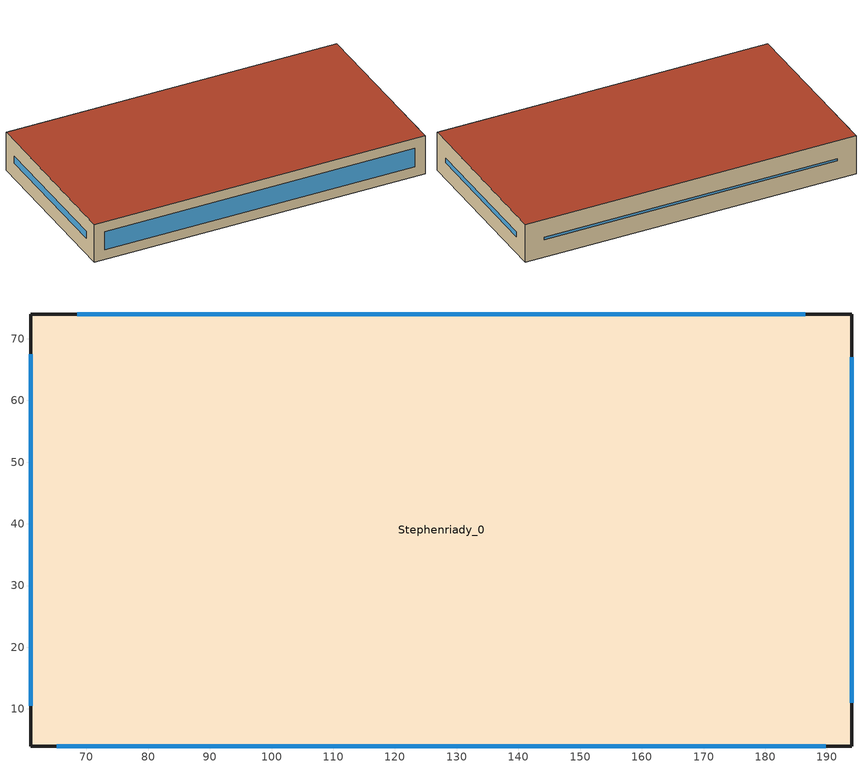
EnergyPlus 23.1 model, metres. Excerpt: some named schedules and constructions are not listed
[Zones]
Stephenriady_0
 floor ground (Stephenriady_0:f4UnderGroundSlabCF): 61,4 61,74 194,74 194,4 z0
 wall outside (90.1-2019 Nonresidential CZ 0 Exterior Wall (Mass)): 61,4 194,4 194,74 61,74 61,4 z0:16
 window (90.1-2019 Nonresidential CZ 0 Glazing (Operable)): 65.16,4 189.84,4 z4.16:11.84; 194,11 194,67 z7:9; 186.45,74 68.55,74 z7.55:8.45; 61,67.47 61,10.53 z6.53:9.47
 roof outside (90.1-2019 Nonresidential CZ 0 Exterior Roof (Mass)): 61,4 194,4 194,74 61,74 z16
[Schedule:Day:Hourly]
d9ea127a-ea3e-44f9-b4f6-f443588a29fb: Fraction, 0, 0, 0, 0, 0, 0, 0, 0, 0, 0, 0, 0, 0, 0, 0, 0, 0, 0, 0, 0, 0, 0, 0, 0
696c6453-7aa5-45b7-9c1b-07a8883c69a7: Fraction, 1, 1, 1, 1, 1, 1, 1, 1, 1, 1, 0, 0, 0, 0, 0, 0, 0, 0, 0, 1, 1, 1, 1, 1
f3bab3e8-b4d5-43f8-b89a-b1bb5388ebc9: Fraction, 1, 1, 1, 1, 1, 1, 1, 1, 0, 0, 0, 1, 1, 1, 1, 1, 1, 1, 0, 0, 0, 0, 0, 0
b4a4a785-928c-444b-aa64-d195bd1b5a71: Fraction, 0, 0, 0, 0, 0, 0, 0, 0, 0, 1, 1, 1, 1, 1, 1, 1, 0, 0, 0, 0, 0, 0, 0, 0
ad723647-061d-4dcb-886a-ff31835a1b2d: Fraction, 0, 0, 0, 0, 0, 0, 0, 0, 1, 1, 1, 1, 1, 1, 1, 1, 1, 0, 0, 0, 0, 0, 0, 0
03a82418-1c8c-47e1-85db-501fe14c49fa: Fraction, 0, 0, 0, 0, 0, 0, 0, 0, 0, 1, 1, 1, 1, 1, 1, 1, 1, 1, 1, 1, 1, 0, 0, 0
a7cf2833-6c63-44d7-a590-dc988118e826: Fraction, 0, 0, 0, 0, 0, 0, 0, 0, 0, 1, 1, 1, 1, 1, 1, 1, 1, 1, 1, 0, 0, 0, 0, 0
ed26f8fc-6289-4cdc-a472-4f993771a555: Fraction, 0, 0, 0, 0, 0, 1, 1, 1, 0, 0, 0, 1, 1, 1, 1, 1, 0, 0, 0, 0, 0, 0, 0, 0
3c6da397-be6a-4925-97f7-4dbd24e730d3: Fraction, 0, 0, 0, 0, 0, 0, 0, 0, 0, 1, 1, 1, 1, 1, 1, 1, 1, 1, 0, 0, 0, 0, 0, 0
fce3dd9c-8fed-4f52-a020-568ca0fd847b: Fraction, 1, 1, 1, 1, 1, 1, 1, 1, 1, 0, 0, 0, 0, 0, 0, 0, 0, 0, 1, 1, 1, 1, 1, 1
424b55fa-9552-47e3-8781-2fcba1050945: Fraction, 1, 1, 1, 1, 1, 1, 1, 1, 0, 0, 0, 1, 1, 1, 1, 0, 0, 0, 1, 1, 1, 1, 1, 1
6621d27a-86ec-41d5-9cb3-f462cf29c228: Fraction, 1, 1, 1, 1, 1, 1, 1, 1, 0, 0, 1, 1, 1, 1, 1, 1, 1, 0, 0, 0, 0, 0, 0, 1
b21b4b29-5696-4590-9822-3bbec33bab75: Fraction, 1, 1, 1, 1, 1, 1, 1, 1, 1, 0, 0, 0, 0, 0, 0, 0, 0, 0, 0, 1, 1, 1, 1, 1
534d0a5c-fc37-4287-a90a-67ed5ec0f43e: Fraction, 1, 1, 1, 1, 1, 1, 1, 0, 0, 0, 1, 1, 1, 1, 1, 1, 1, 0, 0, 0, 0, 0, 0, 0
5dc5e610-275f-496e-8004-b501d6e88dab: Fraction, 0, 1, 1, 1, 1, 1, 1, 1, 0, 0, 1, 0, 1, 1, 1, 0, 0, 0, 0, 0, 0, 0, 0, 1
8c51f081-a960-4c3e-ac5c-66eb29798a32: Fraction, 1, 1, 1, 1, 1, 1, 1, 1, 0, 0, 0, 1, 1, 1, 0, 0, 0, 1, 1, 1, 1, 1, 1, 1
aef6eb67-9aa6-4f4a-a3be-96ccfb310c91: Fraction, 1, 1, 1, 1, 1, 1, 1, 1, 1, 0, 0, 0, 0, 0, 0, 0, 0, 0, 0, 0, 0, 1, 1, 1
e83bf1e1-7969-47f4-9675-2800d7f44f62: Fraction, 1, 1, 1, 1, 1, 1, 1, 1, 0, 0, 1, 1, 1, 1, 1, 1, 1, 1, 0, 0, 0, 0, 1, 1
b4463c4c-3838-4a66-b633-40a522b86fc5: Fraction, 1, 1, 1, 1, 1, 1, 1, 1, 0, 0, 1, 0, 0, 0, 1, 1, 1, 1, 1, 1, 1, 1, 1, 1
9dcf6afe-cc0a-4f91-a059-82e8656e8e6c: Fraction, 1, 1, 1, 1, 1, 1, 1, 1, 0, 0, 0, 0, 0, 0, 0, 0, 0, 1, 1, 1, 1, 1, 1, 1
fb760094-becf-4dcf-924c-4fee3785b0b3: Fraction, 1, 1, 1, 1, 1, 1, 1, 1, 0, 0, 0, 1, 1, 0, 0, 0, 0, 0, 0, 0, 1, 1, 1, 1
efa658c4-98b6-441a-a308-5dee885bbf1e: Fraction, 1, 1, 1, 1, 1, 1, 1, 1, 0, 0, 1, 1, 1, 1, 0, 0, 1, 0, 0, 0, 0, 1, 1, 1
36d83a13-959b-44c4-b217-548114a7a5ae: Fraction, 1, 1, 1, 1, 1, 1, 1, 1, 1, 0, 1, 1, 1, 1, 1, 1, 1, 0, 0, 0, 0, 0, 1, 1
15e0499e-bef3-4929-91a6-d67ed0c7067e: Fraction, 1, 1, 1, 1, 1, 1, 1, 1, 0, 0, 1, 1, 1, 0, 1, 1, 0, 0, 1, 1, 1, 1, 1, 1
827af728-5095-4160-8c2b-719f2cd0ad21: Fraction, 1, 1, 1, 1, 1, 1, 1, 1, 1, 0, 0, 0, 0, 1, 0, 0, 0, 0, 0, 0, 0, 1, 1, 1
093613da-b16b-4699-a613-c9fd360ca8ad: Fraction, 1, 1, 1, 1, 1, 1, 1, 1, 0, 0, 0, 1, 1, 1, 1, 0, 0, 0, 0, 0, 0, 0, 0, 0
36fed26a-ec52-436f-ad40-10f885c7b49e: Fraction, 0, 1, 1, 1, 1, 1, 1, 0, 0, 0, 1, 1, 1, 1, 0, 0, 0, 0, 0, 0, 1, 1, 1, 0
42834bf7-9f96-446e-a39d-68222e7379a2: Fraction, 0, 0, 0, 0, 0, 0, 0, 0, 0, 0, 0, 1, 1, 0, 0, 1, 0, 0, 0, 0, 0, 0, 0, 0
5ee11cd8-4d87-480a-bb9f-0dbc839e39fc: Fraction, 0, 0, 0, 0, 0, 0, 0, 0, 0, 0, 0, 1, 1, 1, 1, 0, 0, 0, 0, 0, 0, 0, 0, 0
73654896-abe3-43e8-a62d-bc9b0506f2f3: Fraction, 0, 0, 0, 0, 0, 0, 0, 0, 0, 0, 0, 1, 0, 0, 0, 0, 0, 0, 0, 0, 0, 0, 0, 0
d24b454f-a2b6-45a0-9692-da2e4eb627e7: Fraction, 0, 0, 0, 0, 1, 0, 0, 0, 0, 0, 0, 1, 1, 1, 0, 0, 0, 0, 0, 0, 0, 0, 0, 0
f6ac9ea8-b80b-49c1-9734-2d4fe293c28c: Fraction, 0, 0, 0, 0, 1, 0, 0, 0, 0, 0, 0, 1, 1, 1, 0, 1, 1, 1, 0, 0, 1, 1, 1, 1
eacb8642-be93-4b07-b93f-4079a2c980f0: Fraction, 1, 1, 1, 1, 1, 1, 1, 1, 1, 1, 1, 1, 1, 1, 1, 1, 1, 1, 1, 1, 1, 1, 1, 1
27e2a48a-81d4-4cb2-9cce-9de5ee6e2356: Fraction, 1, 1, 1, 0, 1, 1, 1, 1, 0, 1, 1, 1, 1, 1, 1, 1, 1, 1, 1, 1, 1, 1, 1, 1
b75bfc5c-c7dd-4c38-b646-92b071925523: Fraction, 1, 1, 1, 1, 1, 1, 1, 1, 1, 0, 0, 0, 1, 1, 0, 0, 1, 1, 1, 1, 1, 1, 1, 1
49dba4f3-893d-4d5f-89d1-ae821097a8a9: Fraction, 1, 1, 1, 1, 1, 1, 1, 1, 1, 0, 0, 1, 1, 0, 1, 0, 1, 1, 0, 1, 0, 0, 1, 0
984a764a-ea44-4467-b70a-de5a3d703a3b: Fraction, 0, 1, 1, 1, 1, 1, 1, 1, 1, 1, 1, 1, 1, 0, 0, 0, 0, 0, 0, 0, 1, 1, 1, 1
a362efd5-8cad-4457-90b7-18f557288e5a: Fraction, 1, 1, 1, 1, 1, 1, 1, 1, 1, 1, 1, 1, 0, 0, 0, 0, 0, 0, 0, 1, 1, 1, 1, 1
48b5ef35-86a1-45ea-980f-7f5c45f7b4bf: Fraction, 1, 1, 1, 1, 1, 1, 1, 1, 1, 1, 1, 1, 1, 1, 0, 1, 1, 1, 0, 1, 1, 1, 1, 1
a998e340-c2eb-4fef-84cd-d69275251f47: Fraction, 1, 1, 1, 1, 1, 1, 1, 1, 1, 0, 0, 0, 0, 0, 0, 0, 0, 0, 0, 0, 1, 1, 1, 1
d75f4220-a33e-4ae0-ac9a-69baf9d72ea9: Fraction, 1, 1, 1, 1, 1, 1, 1, 1, 0, 0, 0, 0, 1, 1, 1, 1, 0, 0, 0, 0, 0, 0, 1, 0
d518f9ff-8a64-4d3f-94cf-1fa08b113b1b: Fraction, 1, 1, 1, 1, 1, 1, 1, 1, 1, 1, 0, 1, 1, 1, 1, 0, 0, 0, 0, 0, 1, 1, 1, 0
1b87af8c-de02-4c54-a897-45048b3504a6: Fraction, 1, 1, 1, 1, 1, 1, 1, 1, 1, 0, 0, 0, 0, 1, 1, 1, 1, 1, 1, 1, 1, 1, 1, 1
6c4d806d-1802-46db-b1a0-df42c5ee4145: Fraction, 1, 1, 1, 1, 1, 1, 1, 1, 1, 1, 0, 0, 0, 0, 0, 0, 0, 1, 0, 1, 1, 1, 1, 1
4c6fda74-7798-4026-9880-ea0e520f05a8: Fraction, 1, 1, 1, 1, 1, 1, 1, 1, 0, 0, 0, 0, 0, 0, 0, 0, 0, 0, 0, 1, 1, 1, 1, 1
4f790557-857e-48f6-b38c-c31edcf2ccb8: Fraction, 1, 1, 1, 1, 1, 1, 1, 1, 0, 0, 0, 0, 1, 0, 1, 0, 1, 1, 1, 1, 0, 1, 1, 1
f333a72b-daca-4791-92a9-f9c680f5b020: Fraction, 1, 1, 1, 1, 1, 1, 1, 1, 0, 0, 0, 0, 1, 0, 0, 0, 0, 0, 0, 0, 0, 1, 1, 1
3f398c88-883e-4693-8551-cf0d9b11b60f: Fraction, 1, 1, 1, 1, 1, 1, 1, 1, 0, 0, 0, 1, 0, 1, 1, 0, 0, 0, 0, 0, 0, 0, 0, 1
051b4362-852a-43a5-96a0-d58750fbfd57: Fraction, 1, 1, 0, 0, 1, 1, 0, 1, 0, 0, 0, 0, 1, 0, 0, 0, 0, 0, 0, 0, 0, 0, 0, 0
4376b4f8-41be-4a66-b365-ea454b95ca54: Fraction, 0, 0, 1, 0, 0, 0, 1, 0, 0, 0, 0, 0, 0, 1, 1, 0, 0, 0, 0, 0, 0, 0, 0, 0
4c4516bb-2f73-4427-99a5-85bd33de5884: Fraction, 0, 0, 0, 0, 0, 0, 0, 0, 0, 0, 0, 1, 1, 1, 1, 1, 0, 0, 0, 0, 0, 0, 1, 0
68805218-1439-4ac5-9c3e-6fdd143722f3: Fraction, 1, 1, 0, 0, 1, 0, 0, 1, 0, 0, 0, 1, 1, 1, 1, 0, 0, 0, 0, 0, 0, 0, 0, 0
2fb7182b-3a97-487e-b42b-d617e4477acf: Fraction, 0, 1, 0, 1, 1, 1, 1, 1, 0, 0, 0, 1, 1, 1, 1, 1, 0, 0, 0, 0, 0, 0, 0, 0
459e8452-2bb6-41b3-8199-2527ecc89f56: Fraction, 0, 1, 1, 1, 1, 1, 1, 1, 0, 0, 0, 0, 1, 1, 1, 1, 0, 0, 0, 0, 0, 0, 0, 0
e80a2ddc-a2b9-48a5-8777-060c4169f426: Fraction, 0, 0, 0, 1, 1, 0, 0, 1, 0, 0, 0, 1, 1, 1, 1, 1, 0, 0, 0, 0, 0, 0, 0, 0
dfcdc4c5-3c6c-4429-9515-13300c237f14: Fraction, 0, 1, 1, 1, 1, 0, 0, 1, 0, 0, 0, 0, 0, 0, 0, 0, 0, 0, 0, 0, 0, 0, 1, 1
75340bbe-f878-43c2-a6a6-d5e38dfb19e8: Fraction, 0, 0, 0, 0, 0, 0, 0, 0, 1, 1, 1, 1, 1, 1, 1, 1, 1, 1, 1, 1, 1, 1, 1, 1
54739582-b748-402f-ac66-482ed24f3d6f: Fraction, 0, 0, 0, 0, 0, 0, 0, 0, 1, 1, 1, 1, 0, 0, 0, 0, 0, 1, 1, 1, 1, 1, 1, 1
4e61ddc2-c34d-4400-b7a2-23c96bf65acd: Fraction, 0, 0, 0, 0, 0, 0, 0, 0, 1, 1, 1, 0, 0, 0, 0, 0, 1, 1, 1, 1, 1, 1, 1, 1
905738cb-4dd2-4663-a651-b3a16f3f2a3e: Fraction, 0, 0, 0, 0, 0, 0, 0, 0, 1, 1, 1, 0, 0, 0, 0, 0, 0, 0, 1, 1, 1, 1, 1, 1
425e499f-c072-40af-939b-735ec133a69c: Fraction, 1, 1, 1, 1, 1, 1, 1, 1, 1, 1, 0, 0, 0, 0, 0, 0, 0, 0, 1, 1, 1, 1, 1, 1
d3f9356b-181c-4eb7-b911-44c0e0b00e44: Fraction, 1, 0, 0, 0, 0, 0, 0, 0, 0, 1, 1, 0, 0, 0, 0, 0, 1, 1, 1, 1, 1, 1, 1, 1
6aa6c5af-46be-4436-a2da-fcc6fcef783b: Fraction, 1, 1, 1, 1, 1, 1, 1, 1, 1, 1, 1, 1, 0, 0, 0, 0, 0, 0, 1, 1, 1, 1, 1, 1
35a9a76d-8a24-4b04-b325-3cc2b2800c32: Fraction, 1, 0, 0, 0, 0, 0, 0, 1, 1, 1, 0, 0, 0, 0, 0, 0, 0, 0, 1, 1, 1, 1, 1, 1
61f1e9b5-e6db-424b-9d61-5553a19dac75: Fraction, 1, 1, 1, 1, 1, 1, 1, 1, 1, 1, 1, 0, 0, 0, 0, 0, 0, 0, 1, 1, 1, 1, 1, 1
3306ea94-93d5-490b-802e-684ef5bd905e: Fraction, 1, 1, 1, 1, 1, 1, 1, 1, 1, 0, 0, 0, 0, 0, 0, 0, 0, 1, 1, 1, 1, 1, 1, 1
c743d789-82e2-4151-a836-672a1c6b4ae6: Fraction, 1, 1, 1, 0, 0, 0, 1, 1, 1, 1, 0, 0, 0, 0, 0, 0, 0, 0, 0, 1, 1, 1, 1, 1
8251b096-3250-4500-a5c6-a06e3f2a3c64: Fraction, 1, 1, 1, 1, 1, 0, 0, 1, 1, 1, 1, 1, 1, 1, 1, 1, 1, 1, 1, 1, 1, 1, 1, 1
4a5d7c27-194a-4b6a-adc5-c4561f9561fd: Fraction, 1, 1, 1, 1, 1, 1, 1, 1, 1, 1, 1, 1, 0, 1, 0, 0, 0, 0, 1, 1, 1, 1, 1, 1
243356a5-12c9-44b2-8de6-508b4bbf935d: Fraction, 1, 1, 1, 1, 1, 0, 0, 0, 1, 1, 1, 0, 0, 0, 0, 0, 1, 1, 1, 1, 1, 1, 1, 1
e1ffd4ec-f4eb-490f-a94f-4c82e3278ae2: Fraction, 1, 1, 1, 1, 1, 1, 1, 1, 1, 0, 1, 0, 0, 0, 1, 0, 1, 1, 1, 1, 1, 1, 1, 1
46df301c-71ff-4590-b1cd-04cb4a3fefe7: Fraction, 1, 1, 1, 1, 0, 1, 0, 1, 1, 1, 0, 0, 0, 1, 0, 0, 0, 1, 1, 1, 0, 0, 0, 0
8bb2ae23-b478-48ee-be31-f03c3f36db6f: Fraction, 0, 0, 1, 1, 0, 0, 0, 0, 1, 1, 1, 1, 1, 1, 1, 1, 1, 1, 1, 1, 1, 1, 1, 1
a63f3783-e4e6-4bb6-9d17-2cf7a7cb9f24: Fraction, 1, 1, 1, 1, 1, 0, 1, 0, 1, 1, 1, 0, 0, 0, 0, 0, 1, 1, 1, 0, 0, 0, 0, 0
269f9c3a-d02d-412d-827b-ee9bc587a065: Fraction, 0, 0, 0, 1, 1, 0, 0, 0, 1, 1, 1, 1, 1, 1, 1, 1, 1, 1, 1, 1, 1, 1, 1, 1
c24af0a3-b456-41bb-a2f2-4d6404cd6311: Fraction, 1, 1, 1, 1, 0, 1, 0, 0, 0, 1, 1, 1, 0, 1, 1, 1, 1, 1, 1, 1, 1, 1, 1, 1
8a16e8f6-321a-4086-af09-8fc0fd2bbdc9: Fraction, 1, 1, 1, 0, 1, 1, 1, 1, 1, 1, 1, 0, 0, 1, 0, 0, 1, 0, 1, 1, 1, 1, 1, 1
b2c4f2fb-36f3-46dd-9ad4-17f9e88402f3: Fraction, 1, 1, 1, 1, 1, 1, 1, 1, 1, 1, 1, 0, 0, 1, 1, 1, 1, 1, 1, 1, 1, 1, 1, 0
8bbd413b-cab1-4b01-864a-050adb73e7d2: Fraction, 0, 1, 0, 0, 0, 0, 0, 0, 1, 1, 1, 0, 0, 0, 0, 0, 1, 1, 1, 1, 1, 1, 1, 1
2fad0c70-f45e-4d5d-9844-141be773b717: Fraction, 1, 0, 0, 0, 0, 0, 0, 0, 1, 1, 0, 1, 1, 1, 0, 1, 1, 1, 1, 1, 0, 0, 0, 0
875411dd-3311-4786-9de2-03d16dc6d15b: Fraction, 0, 0, 0, 1, 0, 1, 1, 1, 1, 1, 1, 1, 0, 0, 0, 0, 1, 0, 1, 1, 1, 1, 1, 1
c8feba53-562c-4ff2-91e9-016dd4620403: Fraction, 1, 1, 1, 1, 1, 1, 0, 0, 1, 1, 1, 0, 0, 1, 1, 1, 1, 1, 1, 1, 1, 1, 1, 1
ab1925c2-c4b8-45f7-834c-af9655d1908b: Fraction, 1, 0, 0, 0, 0, 0, 1, 0, 0, 0, 0, 1, 1, 1, 1, 1, 1, 1, 1, 1, 1, 1, 1, 1
71f3a8bf-2a39-43b9-856b-bc5c34a663dd: Fraction, 1, 1, 1, 0, 1, 0, 0, 1, 1, 1, 1, 0, 1, 0, 0, 0, 0, 0, 0, 1, 1, 1, 1, 1
98fab686-ed79-4899-844c-f10cdd62f3ff: Fraction, 1, 1, 1, 0, 0, 0, 1, 1, 1, 1, 1, 1, 0, 0, 0, 0, 1, 1, 1, 1, 1, 1, 1, 1
39f07c17-96d6-4e33-8d4c-708e6861ac9f: Fraction, 1, 0, 0, 0, 0, 1, 0, 0, 1, 1, 1, 0, 0, 0, 0, 0, 0, 0, 0, 1, 1, 1, 1, 1
74ad1222-d2dd-42e2-8add-148cfc7e512c: Fraction, 1, 1, 0, 0, 0, 1, 1, 0, 1, 1, 0, 0, 0, 0, 0, 0, 0, 0, 0, 0, 1, 1, 1, 1
dd756f72-5b80-4681-a55a-45e06b684ac5: Fraction, 1, 1, 1, 1, 1, 1, 1, 0, 1, 1, 0, 0, 0, 0, 0, 0, 1, 0, 0, 0, 0, 0, 1, 1
073d10c9-1869-435a-858f-c8c46358e74e: Fraction, 1, 1, 1, 1, 1, 1, 1, 1, 1, 0, 1, 0, 0, 0, 1, 1, 1, 1, 1, 1, 1, 1, 0, 0
9137594f-01b7-4a6d-8174-a1157edba95d: Fraction, 0, 0, 0, 0, 0, 0, 0, 0, 0, 1, 0, 1, 1, 0, 1, 1, 1, 1, 1, 0, 1, 1, 1, 0
982bdaea-3458-4c52-88b3-966e9a66f86a: Fraction, 0, 0, 0, 0, 0, 0, 0, 0, 1, 1, 1, 0, 0, 0, 1, 1, 0, 0, 1, 1, 1, 1, 1, 0
636b5c60-2cd0-4661-8d33-bda588ae44d5: Fraction, 1, 1, 1, 1, 1, 1, 1, 1, 1, 1, 0, 1, 0, 0, 0, 1, 1, 1, 1, 1, 1, 1, 1, 1
09f0dca9-4ac4-4d30-9ac3-b3a852b5e129: Fraction, 1, 0, 0, 0, 0, 0, 0, 0, 0, 1, 0, 0, 0, 0, 0, 1, 1, 1, 1, 0, 1, 0, 0, 0
9b055475-64c6-4da9-8462-2590a4addc11: Fraction, 1, 1, 1, 1, 0, 0, 0, 0, 0, 0, 0, 1, 1, 1, 1, 1, 1, 1, 0, 1, 1, 1, 1, 1
01692c76-7398-420e-a45c-1fb5c0541ba0: Fraction, 1, 0, 1, 1, 0, 1, 1, 0, 1, 1, 0, 0, 0, 1, 1, 0, 1, 1, 1, 1, 1, 1, 1, 1
f2fc7069-75b9-43c3-b00d-bcdac8fb750b: Fraction, 1, 1, 1, 1, 0, 0, 0, 0, 1, 1, 0, 0, 1, 1, 1, 1, 1, 1, 1, 1, 1, 1, 1, 1
6d4a9327-6346-481f-932f-31241fc1d637: Fraction, 1, 1, 1, 1, 1, 0, 1, 1, 1, 0, 1, 0, 0, 0, 0, 0, 1, 1, 1, 1, 1, 1, 1, 0
69bd3edb-008b-4e81-ab3d-993928566991: Fraction, 0, 0, 0, 0, 0, 0, 0, 0, 1, 0, 0, 0, 0, 0, 0, 0, 1, 1, 1, 1, 1, 1, 1, 1
57f0797f-cf92-427f-b8f7-d604e7e1bae3: Fraction, 1, 1, 1, 1, 1, 1, 1, 1, 1, 0, 0, 0, 0, 0, 0, 1, 1, 1, 1, 1, 1, 1, 1, 1
c8e94fb2-02b7-47e8-b170-e37b62030735: Fraction, 1, 0, 1, 1, 0, 0, 0, 0, 1, 0, 0, 0, 0, 0, 0, 0, 0, 0, 1, 1, 1, 1, 1, 1
d0e5432f-bdf3-44c0-b1eb-73a6cbc38bad: Fraction, 1, 1, 0, 0, 0, 0, 0, 0, 1, 1, 1, 1, 1, 0, 1, 0, 0, 1, 1, 1, 1, 1, 1, 1
7536b4d5-6a67-44f8-9586-61d1212eacc0: Fraction, 1, 1, 0, 0, 0, 0, 0, 0, 0, 0, 1, 1, 1, 1, 1, 1, 1, 1, 1, 1, 0, 1, 1, 1
4325fdf8-5465-40d8-82aa-6a28c0bc3144: Fraction, 0, 0, 0, 0, 0, 1, 1, 1, 1, 1, 1, 0, 0, 0, 0, 0, 0, 1, 1, 1, 1, 1, 1, 1
6d16ebed-aa13-4274-b6b4-ce22f10fea83: Fraction, 1, 0, 0, 0, 0, 0, 0, 1, 1, 1, 1, 1, 1, 1, 1, 1, 0, 0, 0, 0, 0, 0, 0, 0
da05fb23-2c99-4f0f-90dd-cd589fc80a99: Fraction, 1, 0, 1, 1, 0, 1, 1, 1, 1, 1, 1, 1, 0, 1, 1, 1, 1, 1, 1, 1, 1, 1, 1, 1
41d3fb58-e9a2-4a4e-be58-05451cdbfd73: Fraction, 1, 0, 0, 0, 0, 0, 0, 0, 0, 0, 1, 1, 1, 1, 1, 0, 0, 1, 1, 1, 1, 1, 1, 1
f1a3f302-312d-4321-895b-d21555c50f26: Fraction, 0, 0, 0, 1, 0, 0, 0, 0, 1, 1, 0, 0, 0, 0, 0, 0, 0, 0, 1, 1, 1, 1, 1, 1
3e96db89-4a6c-4d78-985a-94aff0594fb8: Fraction, 1, 0, 1, 1, 1, 1, 1, 1, 1, 1, 0, 1, 1, 1, 0, 0, 0, 0, 0, 1, 1, 1, 1, 0
160c00a1-650f-4752-a588-341c4d3d1c7b: Fraction, 0, 0, 0, 0, 0, 1, 0, 0, 0, 1, 1, 1, 1, 0, 0, 1, 1, 1, 1, 1, 1, 1, 1, 0
7c6d4df3-0f25-4d68-9690-d28f1d095eba: Fraction, 0, 0, 0, 0, 0, 0, 1, 1, 1, 1, 1, 0, 0, 0, 0, 0, 0, 1, 1, 1, 1, 1, 1, 1
38233ea1-510d-496e-a93e-0b46789dcf8b: Fraction, 1, 0, 0, 0, 0, 0, 0, 1, 1, 1, 1, 0, 0, 0, 0, 1, 1, 1, 1, 1, 1, 1, 1, 1
6372783a-be32-436c-b980-b046cd156808: Fraction, 1, 1, 0, 0, 0, 0, 0, 1, 1, 1, 0, 0, 0, 0, 1, 1, 1, 1, 1, 1, 1, 1, 1, 1
17c88465-c07b-47ca-ac5c-2275bc412bca: Fraction, 0, 0, 0, 0, 0, 0, 0, 1, 1, 0, 0, 0, 1, 1, 1, 1, 1, 1, 1, 1, 1, 1, 1, 1
26b93642-1ae4-4a01-9871-0d2f5209a4b2: Fraction, 0, 0, 0, 0, 0, 0, 0, 0, 1, 0, 0, 1, 1, 1, 0, 0, 1, 1, 1, 1, 1, 1, 1, 1
3deb5455-9735-4e0a-a048-b734d0eea15c: Fraction, 1, 1, 1, 0, 0, 0, 1, 1, 1, 0, 0, 0, 0, 0, 0, 0, 0, 0, 1, 1, 1, 1, 1, 1
e5892f42-165a-4172-a859-b37a0835c111: Fraction, 1, 1, 1, 1, 1, 1, 1, 0, 0, 0, 0, 1, 1, 1, 1, 1, 1, 1, 1, 1, 1, 1, 1, 0
9b730141-37a7-4c78-8906-6f418cd679b0: Fraction, 0, 0, 0, 0, 0, 0, 0, 0, 1, 1, 1, 0, 0, 0, 0, 1, 1, 1, 0, 0, 0, 0, 0, 0
b5dab3bf-9043-45fa-a998-19daac113066: Fraction, 0, 0, 0, 0, 0, 0, 0, 0, 0, 0, 0, 0, 0, 0, 0, 1, 1, 1, 1, 0, 0, 0, 1, 0
6f168acc-9004-4a18-97d2-aff89f50b6b5: Fraction, 0, 0, 0, 0, 0, 0, 0, 0, 1, 1, 0, 0, 1, 0, 1, 1, 1, 1, 1, 1, 1, 1, 1, 0
bcd55ee0-4ff4-4e87-a7dc-188aef0a7aa2: Fraction, 0, 0, 0, 0, 0, 0, 0, 1, 1, 1, 0, 1, 1, 1, 1, 1, 1, 1, 1, 0, 0, 0, 0, 0
b24592d1-2a48-46e7-8ab0-728557773d87: Fraction, 0, 0, 0, 0, 0, 1, 1, 1, 1, 1, 0, 0, 0, 0, 0, 0, 0, 1, 1, 1, 1, 1, 1, 1
ccb63e51-22b9-4e14-8d7b-2c0ff1976ee8: Fraction, 0, 0, 0, 0, 0, 0, 0, 0, 0, 0, 1, 1, 1, 1, 1, 1, 0, 1, 1, 1, 1, 1, 1, 1
8fb3e3e1-2111-42ad-ae59-b1f5c107ba42: Fraction, 0, 0, 0, 0, 0, 0, 0, 0, 0, 0, 0, 0, 1, 1, 1, 1, 1, 1, 1, 1, 1, 0, 0, 0
a06ccabd-aca2-4ea7-8631-606c311c1b06: Fraction, 0, 0, 0, 0, 0, 0, 0, 1, 1, 1, 0, 0, 0, 0, 0, 0, 0, 1, 1, 1, 1, 0, 0, 0
bf76bb5d-d3f6-430b-a26f-1666280545b5: Fraction, 0, 0, 0, 0, 0, 0, 0, 0, 1, 1, 0, 0, 0, 0, 1, 0, 0, 0, 0, 0, 0, 0, 0, 0
577ff500-c85d-4f42-a5bf-fa4c8f8e88e9: Fraction, 0, 0, 0, 0, 0, 0, 0, 0, 0, 1, 1, 1, 1, 0, 1, 1, 1, 1, 1, 1, 1, 1, 1, 1
6657318e-f59f-441b-8a44-dcc443a4fe5e: Fraction, 0, 0, 0, 0, 0, 0, 0, 0, 1, 0, 0, 0, 0, 0, 0, 0, 0, 1, 0, 0, 0, 0, 0, 0
cfaf133e-5afc-40c9-9eb9-450660eb2c4f: Fraction, 0, 0, 0, 0, 0, 0, 0, 0, 1, 1, 0, 0, 0, 0, 0, 0, 1, 1, 1, 1, 1, 1, 0, 0
33077000-73fd-42b1-b943-5be5741ac417: Fraction, 0, 0, 0, 0, 0, 0, 0, 1, 1, 1, 0, 0, 0, 1, 1, 1, 1, 0, 0, 0, 0, 0, 0, 0
e3e1a4f1-384c-46d5-bbd3-f6ffe40ed021: Fraction, 0, 0, 0, 0, 0, 0, 0, 0, 1, 1, 0, 0, 0, 0, 0, 0, 0, 1, 1, 1, 1, 1, 1, 0
1b2add14-3e87-437a-a0cf-0c27bb00dd80: Fraction, 0, 0, 0, 0, 1, 0, 0, 1, 1, 1, 1, 0, 0, 0, 0, 0, 1, 1, 1, 1, 1, 1, 1, 1
ee470d7d-1ac7-45c8-9b62-4072d1df6897: Fraction, 1, 1, 1, 1, 1, 0, 0, 0, 1, 1, 1, 1, 1, 0, 1, 1, 1, 1, 1, 1, 1, 1, 1, 1
1911fdfe-0a94-4820-aeb6-4843e2a91a76: Fraction, 0, 0, 0, 0, 0, 0, 0, 0, 1, 1, 0, 0, 0, 0, 1, 1, 1, 1, 1, 1, 1, 1, 1, 1
ee71d250-a63d-4875-8437-4c37bbe2347e: Fraction, 1, 1, 1, 1, 1, 1, 1, 0, 1, 1, 1, 1, 1, 0, 1, 1, 1, 1, 1, 1, 1, 1, 0, 0
71f05f38-491a-4c49-8a34-bd6913af05a2: Fraction, 0, 0, 0, 0, 0, 0, 0, 0, 1, 1, 1, 0, 1, 1, 1, 1, 1, 1, 1, 1, 1, 0, 0, 0
5b4a0e4f-4edc-4e4f-b1b4-3e4eb0b7df07: Fraction, 0, 0, 0, 0, 0, 0, 0, 0, 1, 1, 1, 1, 0, 0, 0, 1, 1, 1, 1, 1, 1, 1, 0, 0
3859e07b-5ae1-4ea8-a63d-5493896b17e1: Fraction, 0, 0, 0, 0, 0, 0, 0, 0, 0, 1, 1, 1, 0, 0, 1, 1, 1, 1, 1, 0, 0, 0, 0, 0
bb9b16e2-fd33-4152-a4bb-4705e2f57ab8: Fraction, 0, 0, 0, 0, 0, 0, 0, 0, 1, 0, 1, 1, 0, 0, 0, 0, 0, 0, 0, 0, 0, 0, 0, 0
b45b6602-d682-4ded-9125-d3e8fb4fe58f: Fraction, 0, 0, 0, 0, 0, 0, 0, 0, 1, 1, 0, 1, 1, 1, 1, 1, 1, 1, 0, 0, 0, 0, 0, 0
6b034ae6-cda9-41e1-98c3-966fd22ad253: Fraction, 0, 0, 0, 0, 0, 0, 0, 0, 0, 1, 1, 1, 1, 0, 1, 1, 1, 1, 0, 0, 0, 0, 0, 0
7f98dd22-247a-4a1b-962c-75f775eba6b9: Fraction, 0, 0, 0, 0, 0, 0, 0, 0, 0, 1, 1, 1, 0, 1, 1, 1, 1, 1, 1, 1, 1, 1, 1, 0
af528970-3ac7-4eed-9da2-31ab92b5b609: Fraction, 0, 0, 0, 0, 0, 0, 0, 0, 0, 1, 1, 1, 0, 0, 0, 0, 1, 0, 0, 0, 0, 0, 0, 0
3133e8b1-b90f-4fd6-9346-3286aaa7fc09: Fraction, 0, 0, 0, 0, 0, 0, 0, 0, 1, 1, 0, 0, 1, 1, 1, 1, 0, 0, 0, 0, 0, 0, 0, 0
8235a5b8-4416-4a26-ab96-8f271f0630ce: Fraction, 0, 0, 0, 0, 0, 0, 0, 0, 1, 1, 1, 1, 0, 0, 0, 0, 0, 0, 0, 0, 0, 0, 0, 0
b6083d19-6463-4a2f-a9a8-d6e45f9170b9: Fraction, 0, 0, 0, 0, 0, 0, 0, 0, 1, 1, 1, 1, 1, 1, 1, 0, 0, 0, 0, 0, 0, 0, 0, 0
f8735755-7b80-458d-af00-b602e42f8033: Fraction, 0, 0, 0, 0, 0, 0, 0, 0, 0, 0, 0, 0, 0, 0, 0, 1, 1, 1, 0, 0, 0, 0, 0, 0
9d255e25-0545-4c33-b4e6-fbe6d36f908f: Fraction, 0, 0, 0, 0, 0, 0, 0, 0, 1, 0, 0, 0, 0, 0, 0, 0, 0, 0, 0, 0, 0, 0, 0, 0
2a36c94f-39f2-4922-9f13-ebd2c61f4463: Fraction, 0, 0, 0, 0, 0, 0, 0, 0, 0, 1, 1, 1, 1, 1, 1, 1, 0, 0, 1, 1, 1, 1, 0, 0
3667ed82-489f-43bc-9a06-5df655b9d566: Fraction, 0, 0, 0, 0, 0, 0, 0, 1, 1, 1, 0, 0, 0, 0, 0, 0, 0, 1, 1, 1, 1, 1, 1, 1
2f91f711-f65e-4dcc-9e89-19478ab6bd1a: Fraction, 1, 0, 0, 0, 0, 0, 0, 0, 1, 1, 0, 1, 0, 0, 0, 1, 1, 1, 1, 1, 1, 1, 1, 0
0aa57164-d394-4de3-9be0-b589cc4524c8: Fraction, 0, 0, 0, 0, 0, 0, 0, 0, 1, 1, 1, 0, 0, 0, 1, 1, 1, 0, 0, 0, 0, 0, 0, 0
86de4483-98a7-4672-80b0-6a0fdb861d34: Fraction, 0, 0, 0, 0, 0, 0, 0, 0, 1, 1, 0, 0, 0, 0, 0, 0, 0, 0, 1, 1, 1, 1, 0, 0
08fc9be1-05af-4cb5-814b-2a56eb6436d5: Fraction, 0, 0, 0, 0, 0, 0, 0, 0, 1, 1, 0, 1, 1, 1, 0, 0, 0, 0, 0, 0, 0, 0, 0, 0
31e042c5-c32c-41f9-a75d-ba139e40cb6d: Fraction, 0, 0, 0, 0, 0, 0, 0, 0, 1, 1, 1, 0, 0, 1, 1, 1, 1, 1, 1, 1, 0, 0, 0, 0
20b0a8ef-c86c-4e6f-b0d1-b2848ac764b0: Fraction, 0, 0, 0, 0, 0, 0, 0, 0, 1, 1, 0, 0, 0, 0, 1, 1, 0, 1, 1, 1, 1, 0, 0, 0
ad9e013e-e5af-44fd-83c8-98b9912b8416: Fraction, 0, 0, 0, 0, 0, 0, 0, 0, 0, 1, 0, 0, 0, 0, 0, 0, 0, 1, 1, 1, 1, 1, 0, 0
9636e962-acf8-47d7-93df-b96de8081aa2: Fraction, 0, 0, 0, 0, 0, 0, 0, 0, 1, 1, 0, 0, 0, 1, 0, 0, 1, 1, 0, 0, 0, 0, 0, 0
45f38593-18ee-4e65-b264-ca0c7a3537d3: Fraction, 0, 0, 0, 0, 0, 0, 0, 0, 0, 1, 1, 1, 1, 0, 1, 1, 1, 1, 1, 1, 1, 0, 0, 0
a27aeee9-7626-4cc0-b6ed-9f79a882c100: Fraction, 0, 0, 0, 0, 0, 0, 0, 0, 1, 1, 1, 0, 0, 0, 0, 1, 1, 1, 1, 1, 1, 1, 1, 1
81e40fb2-e06c-41ea-bfb0-053527d6b711: Fraction, 1, 0, 0, 0, 0, 0, 0, 1, 1, 1, 0, 0, 0, 0, 1, 1, 1, 1, 1, 1, 0, 0, 0, 1
9732b777-9ab6-437b-a311-a6734476e5b5: Fraction, 1, 1, 1, 1, 1, 1, 1, 1, 1, 1, 1, 0, 0, 1, 1, 0, 1, 1, 1, 1, 1, 1, 1, 1
c9dec007-d462-4e2b-816e-a60e7e1adfe4: Fraction, 1, 1, 1, 1, 1, 1, 1, 1, 1, 1, 1, 0, 0, 0, 0, 1, 1, 1, 1, 1, 1, 1, 1, 1
53e954c6-dae1-48e1-b8f0-50cd8ba6b8a7: Fraction, 1, 1, 1, 1, 1, 1, 1, 1, 1, 1, 1, 0, 1, 1, 1, 1, 1, 1, 1, 1, 1, 1, 1, 1
cac8f50a-318f-45dc-b392-2e174091d793: Fraction, 1, 1, 1, 1, 0, 1, 1, 1, 1, 1, 1, 0, 0, 0, 1, 1, 1, 1, 1, 1, 1, 1, 1, 1
ebeae8a9-7707-496a-956a-0faacca649b8: Fraction, 1, 1, 1, 1, 0, 1, 1, 1, 1, 1, 1, 0, 0, 0, 1, 0, 0, 0, 1, 1, 0, 0, 0, 0
c6dcee92-bf9b-4d4f-94af-ed293e6af740: Fraction, 0, 0, 0, 1, 0, 0, 0, 0, 1, 0, 0, 0, 0, 0, 0, 0, 0, 0, 0, 0, 0, 0, 0, 0
bc3a84c0-9caf-40a8-beab-9a8272ca91df: Fraction, 0, 0, 0, 0, 0, 0, 0, 0, 0, 1, 1, 1, 0, 0, 1, 1, 0, 0, 0, 0, 0, 0, 0, 0
[Schedule:Week:Daily]
CoolAvail_Stephenriady_0_45: b21b4b29-5696-4590-9822-3bbec33bab75, f3bab3e8-b4d5-43f8-b89a-b1bb5388ebc9, 534d0a5c-fc37-4287-a90a-67ed5ec0f43e, 5dc5e610-275f-496e-8004-b501d6e88dab, fce3dd9c-8fed-4f52-a020-568ca0fd847b, 8c51f081-a960-4c3e-ac5c-66eb29798a32, b21b4b29-5696-4590-9822-3bbec33bab75, b21b4b29-5696-4590-9822-3bbec33bab75, b21b4b29-5696-4590-9822-3bbec33bab75, b21b4b29-5696-4590-9822-3bbec33bab75, b21b4b29-5696-4590-9822-3bbec33bab75, b21b4b29-5696-4590-9822-3bbec33bab75
CoolAvail_Stephenriady_0_46: aef6eb67-9aa6-4f4a-a3be-96ccfb310c91, 6621d27a-86ec-41d5-9cb3-f462cf29c228, e83bf1e1-7969-47f4-9675-2800d7f44f62, b4463c4c-3838-4a66-b633-40a522b86fc5, 9dcf6afe-cc0a-4f91-a059-82e8656e8e6c, fb760094-becf-4dcf-924c-4fee3785b0b3, efa658c4-98b6-441a-a308-5dee885bbf1e, aef6eb67-9aa6-4f4a-a3be-96ccfb310c91, aef6eb67-9aa6-4f4a-a3be-96ccfb310c91, aef6eb67-9aa6-4f4a-a3be-96ccfb310c91, aef6eb67-9aa6-4f4a-a3be-96ccfb310c91, aef6eb67-9aa6-4f4a-a3be-96ccfb310c91
CoolAvail_Stephenriady_0_47: 36d83a13-959b-44c4-b217-548114a7a5ae, 15e0499e-bef3-4929-91a6-d67ed0c7067e, 827af728-5095-4160-8c2b-719f2cd0ad21, 093613da-b16b-4699-a613-c9fd360ca8ad, 36fed26a-ec52-436f-ad40-10f885c7b49e, 42834bf7-9f96-446e-a39d-68222e7379a2, 5ee11cd8-4d87-480a-bb9f-0dbc839e39fc, 36d83a13-959b-44c4-b217-548114a7a5ae, 36d83a13-959b-44c4-b217-548114a7a5ae, 36d83a13-959b-44c4-b217-548114a7a5ae, 36d83a13-959b-44c4-b217-548114a7a5ae, 36d83a13-959b-44c4-b217-548114a7a5ae
CoolAvail_Stephenriady_0_48: 73654896-abe3-43e8-a62d-bc9b0506f2f3, d24b454f-a2b6-45a0-9692-da2e4eb627e7, f6ac9ea8-b80b-49c1-9734-2d4fe293c28c, eacb8642-be93-4b07-b93f-4079a2c980f0, 27e2a48a-81d4-4cb2-9cce-9de5ee6e2356, b75bfc5c-c7dd-4c38-b646-92b071925523, 49dba4f3-893d-4d5f-89d1-ae821097a8a9, 73654896-abe3-43e8-a62d-bc9b0506f2f3, 73654896-abe3-43e8-a62d-bc9b0506f2f3, 73654896-abe3-43e8-a62d-bc9b0506f2f3, 73654896-abe3-43e8-a62d-bc9b0506f2f3, 73654896-abe3-43e8-a62d-bc9b0506f2f3
CoolAvail_Stephenriady_0_49: 984a764a-ea44-4467-b70a-de5a3d703a3b, a362efd5-8cad-4457-90b7-18f557288e5a, 48b5ef35-86a1-45ea-980f-7f5c45f7b4bf, a998e340-c2eb-4fef-84cd-d69275251f47, d75f4220-a33e-4ae0-ac9a-69baf9d72ea9, d518f9ff-8a64-4d3f-94cf-1fa08b113b1b, 1b87af8c-de02-4c54-a897-45048b3504a6, 984a764a-ea44-4467-b70a-de5a3d703a3b, 984a764a-ea44-4467-b70a-de5a3d703a3b, 984a764a-ea44-4467-b70a-de5a3d703a3b, 984a764a-ea44-4467-b70a-de5a3d703a3b, 984a764a-ea44-4467-b70a-de5a3d703a3b
CoolAvail_Stephenriady_0_50: 6c4d806d-1802-46db-b1a0-df42c5ee4145, 424b55fa-9552-47e3-8781-2fcba1050945, 4c6fda74-7798-4026-9880-ea0e520f05a8, 4f790557-857e-48f6-b38c-c31edcf2ccb8, f333a72b-daca-4791-92a9-f9c680f5b020, 3f398c88-883e-4693-8551-cf0d9b11b60f, 051b4362-852a-43a5-96a0-d58750fbfd57, 6c4d806d-1802-46db-b1a0-df42c5ee4145, 6c4d806d-1802-46db-b1a0-df42c5ee4145, 6c4d806d-1802-46db-b1a0-df42c5ee4145, 6c4d806d-1802-46db-b1a0-df42c5ee4145, 6c4d806d-1802-46db-b1a0-df42c5ee4145
CoolAvail_Stephenriady_0_51: 4376b4f8-41be-4a66-b365-ea454b95ca54, 4c4516bb-2f73-4427-99a5-85bd33de5884, 68805218-1439-4ac5-9c3e-6fdd143722f3, 2fb7182b-3a97-487e-b42b-d617e4477acf, 459e8452-2bb6-41b3-8199-2527ecc89f56, e80a2ddc-a2b9-48a5-8777-060c4169f426, ed26f8fc-6289-4cdc-a472-4f993771a555, 4376b4f8-41be-4a66-b365-ea454b95ca54, 4376b4f8-41be-4a66-b365-ea454b95ca54, 4376b4f8-41be-4a66-b365-ea454b95ca54, 4376b4f8-41be-4a66-b365-ea454b95ca54, 4376b4f8-41be-4a66-b365-ea454b95ca54
CoolAvail_Stephenriady_0_52: dfcdc4c5-3c6c-4429-9515-13300c237f14, dfcdc4c5-3c6c-4429-9515-13300c237f14, dfcdc4c5-3c6c-4429-9515-13300c237f14, dfcdc4c5-3c6c-4429-9515-13300c237f14, dfcdc4c5-3c6c-4429-9515-13300c237f14, dfcdc4c5-3c6c-4429-9515-13300c237f14, dfcdc4c5-3c6c-4429-9515-13300c237f14, dfcdc4c5-3c6c-4429-9515-13300c237f14, dfcdc4c5-3c6c-4429-9515-13300c237f14, dfcdc4c5-3c6c-4429-9515-13300c237f14, dfcdc4c5-3c6c-4429-9515-13300c237f14, dfcdc4c5-3c6c-4429-9515-13300c237f14
NatVentAvail_Stephenriady_0_31: c743d789-82e2-4151-a836-672a1c6b4ae6, 6aa6c5af-46be-4436-a2da-fcc6fcef783b, 61f1e9b5-e6db-424b-9d61-5553a19dac75, 8251b096-3250-4500-a5c6-a06e3f2a3c64, 4a5d7c27-194a-4b6a-adc5-c4561f9561fd, 243356a5-12c9-44b2-8de6-508b4bbf935d, e1ffd4ec-f4eb-490f-a94f-4c82e3278ae2, c743d789-82e2-4151-a836-672a1c6b4ae6, c743d789-82e2-4151-a836-672a1c6b4ae6, c743d789-82e2-4151-a836-672a1c6b4ae6, c743d789-82e2-4151-a836-672a1c6b4ae6, c743d789-82e2-4151-a836-672a1c6b4ae6
NatVentAvail_Stephenriady_0_32: 46df301c-71ff-4590-b1cd-04cb4a3fefe7, 8bb2ae23-b478-48ee-be31-f03c3f36db6f, a63f3783-e4e6-4bb6-9d17-2cf7a7cb9f24, 269f9c3a-d02d-412d-827b-ee9bc587a065, c24af0a3-b456-41bb-a2f2-4d6404cd6311, 8a16e8f6-321a-4086-af09-8fc0fd2bbdc9, b2c4f2fb-36f3-46dd-9ad4-17f9e88402f3, 46df301c-71ff-4590-b1cd-04cb4a3fefe7, 46df301c-71ff-4590-b1cd-04cb4a3fefe7, 46df301c-71ff-4590-b1cd-04cb4a3fefe7, 46df301c-71ff-4590-b1cd-04cb4a3fefe7, 46df301c-71ff-4590-b1cd-04cb4a3fefe7
NatVentAvail_Stephenriady_0_33: 8bbd413b-cab1-4b01-864a-050adb73e7d2, 2fad0c70-f45e-4d5d-9844-141be773b717, 875411dd-3311-4786-9de2-03d16dc6d15b, c8feba53-562c-4ff2-91e9-016dd4620403, ab1925c2-c4b8-45f7-834c-af9655d1908b, 35a9a76d-8a24-4b04-b325-3cc2b2800c32, 71f3a8bf-2a39-43b9-856b-bc5c34a663dd, 8bbd413b-cab1-4b01-864a-050adb73e7d2, 8bbd413b-cab1-4b01-864a-050adb73e7d2, 8bbd413b-cab1-4b01-864a-050adb73e7d2, 8bbd413b-cab1-4b01-864a-050adb73e7d2, 8bbd413b-cab1-4b01-864a-050adb73e7d2
NatVentAvail_Stephenriady_0_34: 98fab686-ed79-4899-844c-f10cdd62f3ff, 39f07c17-96d6-4e33-8d4c-708e6861ac9f, 696c6453-7aa5-45b7-9c1b-07a8883c69a7, 74ad1222-d2dd-42e2-8add-148cfc7e512c, dd756f72-5b80-4681-a55a-45e06b684ac5, 073d10c9-1869-435a-858f-c8c46358e74e, 9137594f-01b7-4a6d-8174-a1157edba95d, 98fab686-ed79-4899-844c-f10cdd62f3ff, 98fab686-ed79-4899-844c-f10cdd62f3ff, 98fab686-ed79-4899-844c-f10cdd62f3ff, 98fab686-ed79-4899-844c-f10cdd62f3ff, 98fab686-ed79-4899-844c-f10cdd62f3ff
NatVentAvail_Stephenriady_0_35: 982bdaea-3458-4c52-88b3-966e9a66f86a, 636b5c60-2cd0-4661-8d33-bda588ae44d5, 54739582-b748-402f-ac66-482ed24f3d6f, 09f0dca9-4ac4-4d30-9ac3-b3a852b5e129, 4e61ddc2-c34d-4400-b7a2-23c96bf65acd, 9b055475-64c6-4da9-8462-2590a4addc11, 01692c76-7398-420e-a45c-1fb5c0541ba0, 982bdaea-3458-4c52-88b3-966e9a66f86a, 982bdaea-3458-4c52-88b3-966e9a66f86a, 982bdaea-3458-4c52-88b3-966e9a66f86a, 982bdaea-3458-4c52-88b3-966e9a66f86a, 982bdaea-3458-4c52-88b3-966e9a66f86a
NatVentAvail_Stephenriady_0_36: f2fc7069-75b9-43c3-b00d-bcdac8fb750b, d3f9356b-181c-4eb7-b911-44c0e0b00e44, 6d4a9327-6346-481f-932f-31241fc1d637, 69bd3edb-008b-4e81-ab3d-993928566991, 57f0797f-cf92-427f-b8f7-d604e7e1bae3, c8e94fb2-02b7-47e8-b170-e37b62030735, b21b4b29-5696-4590-9822-3bbec33bab75, f2fc7069-75b9-43c3-b00d-bcdac8fb750b, f2fc7069-75b9-43c3-b00d-bcdac8fb750b, f2fc7069-75b9-43c3-b00d-bcdac8fb750b, f2fc7069-75b9-43c3-b00d-bcdac8fb750b, f2fc7069-75b9-43c3-b00d-bcdac8fb750b
NatVentAvail_Stephenriady_0_37: 425e499f-c072-40af-939b-735ec133a69c, d0e5432f-bdf3-44c0-b1eb-73a6cbc38bad, 7536b4d5-6a67-44f8-9586-61d1212eacc0, 4325fdf8-5465-40d8-82aa-6a28c0bc3144, 6d16ebed-aa13-4274-b6b4-ce22f10fea83, 75340bbe-f878-43c2-a6a6-d5e38dfb19e8, da05fb23-2c99-4f0f-90dd-cd589fc80a99, 425e499f-c072-40af-939b-735ec133a69c, 425e499f-c072-40af-939b-735ec133a69c, 425e499f-c072-40af-939b-735ec133a69c, 425e499f-c072-40af-939b-735ec133a69c, 425e499f-c072-40af-939b-735ec133a69c
NatVentAvail_Stephenriady_0_38: 41d3fb58-e9a2-4a4e-be58-05451cdbfd73, f1a3f302-312d-4321-895b-d21555c50f26, f2fc7069-75b9-43c3-b00d-bcdac8fb750b, 3e96db89-4a6c-4d78-985a-94aff0594fb8, 160c00a1-650f-4752-a588-341c4d3d1c7b, 7c6d4df3-0f25-4d68-9690-d28f1d095eba, 38233ea1-510d-496e-a93e-0b46789dcf8b, 41d3fb58-e9a2-4a4e-be58-05451cdbfd73, 41d3fb58-e9a2-4a4e-be58-05451cdbfd73, 41d3fb58-e9a2-4a4e-be58-05451cdbfd73, 41d3fb58-e9a2-4a4e-be58-05451cdbfd73, 41d3fb58-e9a2-4a4e-be58-05451cdbfd73
NatVentAvail_Stephenriady_0_39: fce3dd9c-8fed-4f52-a020-568ca0fd847b, 6372783a-be32-436c-b980-b046cd156808, 3c6da397-be6a-4925-97f7-4dbd24e730d3, 17c88465-c07b-47ca-ac5c-2275bc412bca, 26b93642-1ae4-4a01-9871-0d2f5209a4b2, 3deb5455-9735-4e0a-a048-b734d0eea15c, 425e499f-c072-40af-939b-735ec133a69c, fce3dd9c-8fed-4f52-a020-568ca0fd847b, fce3dd9c-8fed-4f52-a020-568ca0fd847b, fce3dd9c-8fed-4f52-a020-568ca0fd847b, fce3dd9c-8fed-4f52-a020-568ca0fd847b, fce3dd9c-8fed-4f52-a020-568ca0fd847b
NatVentAvail_Stephenriady_0_40: 3306ea94-93d5-490b-802e-684ef5bd905e, e5892f42-165a-4172-a859-b37a0835c111, 9b730141-37a7-4c78-8906-6f418cd679b0, b5dab3bf-9043-45fa-a998-19daac113066, 6f168acc-9004-4a18-97d2-aff89f50b6b5, bcd55ee0-4ff4-4e87-a7dc-188aef0a7aa2, b24592d1-2a48-46e7-8ab0-728557773d87, 3306ea94-93d5-490b-802e-684ef5bd905e, 3306ea94-93d5-490b-802e-684ef5bd905e, 3306ea94-93d5-490b-802e-684ef5bd905e, 3306ea94-93d5-490b-802e-684ef5bd905e, 3306ea94-93d5-490b-802e-684ef5bd905e
NatVentAvail_Stephenriady_0_41: ccb63e51-22b9-4e14-8d7b-2c0ff1976ee8, 8fb3e3e1-2111-42ad-ae59-b1f5c107ba42, a06ccabd-aca2-4ea7-8631-606c311c1b06, bf76bb5d-d3f6-430b-a26f-1666280545b5, 577ff500-c85d-4f42-a5bf-fa4c8f8e88e9, 6657318e-f59f-441b-8a44-dcc443a4fe5e, cfaf133e-5afc-40c9-9eb9-450660eb2c4f, ccb63e51-22b9-4e14-8d7b-2c0ff1976ee8, ccb63e51-22b9-4e14-8d7b-2c0ff1976ee8, ccb63e51-22b9-4e14-8d7b-2c0ff1976ee8, ccb63e51-22b9-4e14-8d7b-2c0ff1976ee8, ccb63e51-22b9-4e14-8d7b-2c0ff1976ee8
NatVentAvail_Stephenriady_0_42: 33077000-73fd-42b1-b943-5be5741ac417, e3e1a4f1-384c-46d5-bbd3-f6ffe40ed021, 1b2add14-3e87-437a-a0cf-0c27bb00dd80, ee470d7d-1ac7-45c8-9b62-4072d1df6897, 1911fdfe-0a94-4820-aeb6-4843e2a91a76, ee71d250-a63d-4875-8437-4c37bbe2347e, 71f05f38-491a-4c49-8a34-bd6913af05a2, 33077000-73fd-42b1-b943-5be5741ac417, 33077000-73fd-42b1-b943-5be5741ac417, 33077000-73fd-42b1-b943-5be5741ac417, 33077000-73fd-42b1-b943-5be5741ac417, 33077000-73fd-42b1-b943-5be5741ac417
NatVentAvail_Stephenriady_0_43: 5b4a0e4f-4edc-4e4f-b1b4-3e4eb0b7df07, b4a4a785-928c-444b-aa64-d195bd1b5a71, 3859e07b-5ae1-4ea8-a63d-5493896b17e1, bb9b16e2-fd33-4152-a4bb-4705e2f57ab8, b45b6602-d682-4ded-9125-d3e8fb4fe58f, 6b034ae6-cda9-41e1-98c3-966fd22ad253, 7f98dd22-247a-4a1b-962c-75f775eba6b9, 5b4a0e4f-4edc-4e4f-b1b4-3e4eb0b7df07, 5b4a0e4f-4edc-4e4f-b1b4-3e4eb0b7df07, 5b4a0e4f-4edc-4e4f-b1b4-3e4eb0b7df07, 5b4a0e4f-4edc-4e4f-b1b4-3e4eb0b7df07, 5b4a0e4f-4edc-4e4f-b1b4-3e4eb0b7df07
NatVentAvail_Stephenriady_0_44: af528970-3ac7-4eed-9da2-31ab92b5b609, 3133e8b1-b90f-4fd6-9346-3286aaa7fc09, 8235a5b8-4416-4a26-ab96-8f271f0630ce, b6083d19-6463-4a2f-a9a8-d6e45f9170b9, f8735755-7b80-458d-af00-b602e42f8033, 9d255e25-0545-4c33-b4e6-fbe6d36f908f, 2a36c94f-39f2-4922-9f13-ebd2c61f4463, af528970-3ac7-4eed-9da2-31ab92b5b609, af528970-3ac7-4eed-9da2-31ab92b5b609, af528970-3ac7-4eed-9da2-31ab92b5b609, af528970-3ac7-4eed-9da2-31ab92b5b609, af528970-3ac7-4eed-9da2-31ab92b5b609
NatVentAvail_Stephenriady_0_45: a7cf2833-6c63-44d7-a590-dc988118e826, 905738cb-4dd2-4663-a651-b3a16f3f2a3e, 3667ed82-489f-43bc-9a06-5df655b9d566, 2f91f711-f65e-4dcc-9e89-19478ab6bd1a, 3c6da397-be6a-4925-97f7-4dbd24e730d3, 0aa57164-d394-4de3-9be0-b589cc4524c8, a7cf2833-6c63-44d7-a590-dc988118e826, a7cf2833-6c63-44d7-a590-dc988118e826, a7cf2833-6c63-44d7-a590-dc988118e826, a7cf2833-6c63-44d7-a590-dc988118e826, a7cf2833-6c63-44d7-a590-dc988118e826, a7cf2833-6c63-44d7-a590-dc988118e826
NatVentAvail_Stephenriady_0_46: 03a82418-1c8c-47e1-85db-501fe14c49fa, e3e1a4f1-384c-46d5-bbd3-f6ffe40ed021, 86de4483-98a7-4672-80b0-6a0fdb861d34, 08fc9be1-05af-4cb5-814b-2a56eb6436d5, ad723647-061d-4dcb-886a-ff31835a1b2d, 31e042c5-c32c-41f9-a75d-ba139e40cb6d, 20b0a8ef-c86c-4e6f-b0d1-b2848ac764b0, 03a82418-1c8c-47e1-85db-501fe14c49fa, 03a82418-1c8c-47e1-85db-501fe14c49fa, 03a82418-1c8c-47e1-85db-501fe14c49fa, 03a82418-1c8c-47e1-85db-501fe14c49fa, 03a82418-1c8c-47e1-85db-501fe14c49fa
NatVentAvail_Stephenriady_0_47: ad9e013e-e5af-44fd-83c8-98b9912b8416, 9636e962-acf8-47d7-93df-b96de8081aa2, 45f38593-18ee-4e65-b264-ca0c7a3537d3, a27aeee9-7626-4cc0-b6ed-9f79a882c100, 81e40fb2-e06c-41ea-bfb0-053527d6b711, 9732b777-9ab6-437b-a311-a6734476e5b5, c9dec007-d462-4e2b-816e-a60e7e1adfe4, ad9e013e-e5af-44fd-83c8-98b9912b8416, ad9e013e-e5af-44fd-83c8-98b9912b8416, ad9e013e-e5af-44fd-83c8-98b9912b8416, ad9e013e-e5af-44fd-83c8-98b9912b8416, ad9e013e-e5af-44fd-83c8-98b9912b8416
NatVentAvail_Stephenriady_0_48: 53e954c6-dae1-48e1-b8f0-50cd8ba6b8a7, cac8f50a-318f-45dc-b392-2e174091d793, ebeae8a9-7707-496a-956a-0faacca649b8, d9ea127a-ea3e-44f9-b4f6-f443588a29fb, c6dcee92-bf9b-4d4f-94af-ed293e6af740, bc3a84c0-9caf-40a8-beab-9a8272ca91df, d59a6477-b871-4cf2-9c33-107b6375e080, 53e954c6-dae1-48e1-b8f0-50cd8ba6b8a7, 53e954c6-dae1-48e1-b8f0-50cd8ba6b8a7, 53e954c6-dae1-48e1-b8f0-50cd8ba6b8a7, 53e954c6-dae1-48e1-b8f0-50cd8ba6b8a7, 53e954c6-dae1-48e1-b8f0-50cd8ba6b8a7
NatVentAvail_Stephenriady_0_49: 71c758ca-972c-4587-8b11-84293d2fa851, e37ac92c-fa48-45bf-804d-94afa690342c, 57f26d30-8185-457e-b84e-80738e2b6e6d, f5729df8-00b0-463f-9c22-c5b82ce29777, 11fbb19c-a26a-4aa3-952c-4a97124b82eb, 9931e574-4183-4339-83c2-70b266dd9336, e9844855-abd1-402e-9175-78b51b8578f5, 71c758ca-972c-4587-8b11-84293d2fa851, 71c758ca-972c-4587-8b11-84293d2fa851, 71c758ca-972c-4587-8b11-84293d2fa851, 71c758ca-972c-4587-8b11-84293d2fa851, 71c758ca-972c-4587-8b11-84293d2fa851
NatVentAvail_Stephenriady_0_50: 84d15ad0-303c-435c-8378-c310eba2734b, 9b730141-37a7-4c78-8906-6f418cd679b0, a5b38b30-920f-4836-a661-1fbdef24ec4a, e2293027-e474-4c41-802d-49d05f59c5b5, 3ca3a08d-4387-491e-9f5d-9df113aaaceb, 81af51d5-8bd0-4dbe-858c-ea4149922a6f, 15656f7e-15a3-4fed-b72a-c3f20360e00d, 84d15ad0-303c-435c-8378-c310eba2734b, 84d15ad0-303c-435c-8378-c310eba2734b, 84d15ad0-303c-435c-8378-c310eba2734b, 84d15ad0-303c-435c-8378-c310eba2734b, 84d15ad0-303c-435c-8378-c310eba2734b
NatVentAvail_Stephenriady_0_51: 9000f7a6-457a-4417-b9c4-b3f16bdce883, eee2e06b-4442-4a14-88b9-3573dc19d98f, 29a2c8c3-14d6-4f12-af4a-aba5a1caced8, 100b1df4-b269-4b36-a4b9-fbad9e5ea6e0, 87ef4b30-2cf3-43a3-a572-e8e8b8d3ffd6, 605bde26-7f62-425a-888f-0398ef317b49, 243356a5-12c9-44b2-8de6-508b4bbf935d, 9000f7a6-457a-4417-b9c4-b3f16bdce883, 9000f7a6-457a-4417-b9c4-b3f16bdce883, 9000f7a6-457a-4417-b9c4-b3f16bdce883, 9000f7a6-457a-4417-b9c4-b3f16bdce883, 9000f7a6-457a-4417-b9c4-b3f16bdce883
NatVentAvail_Stephenriady_0_52: 3ad1bb4a-5d3b-4b49-8853-e03922215a0f, 3ad1bb4a-5d3b-4b49-8853-e03922215a0f, 3ad1bb4a-5d3b-4b49-8853-e03922215a0f, 3ad1bb4a-5d3b-4b49-8853-e03922215a0f, 3ad1bb4a-5d3b-4b49-8853-e03922215a0f, 3ad1bb4a-5d3b-4b49-8853-e03922215a0f, 3ad1bb4a-5d3b-4b49-8853-e03922215a0f, 3ad1bb4a-5d3b-4b49-8853-e03922215a0f, 3ad1bb4a-5d3b-4b49-8853-e03922215a0f, 3ad1bb4a-5d3b-4b49-8853-e03922215a0f, 3ad1bb4a-5d3b-4b49-8853-e03922215a0f, 3ad1bb4a-5d3b-4b49-8853-e03922215a0f
